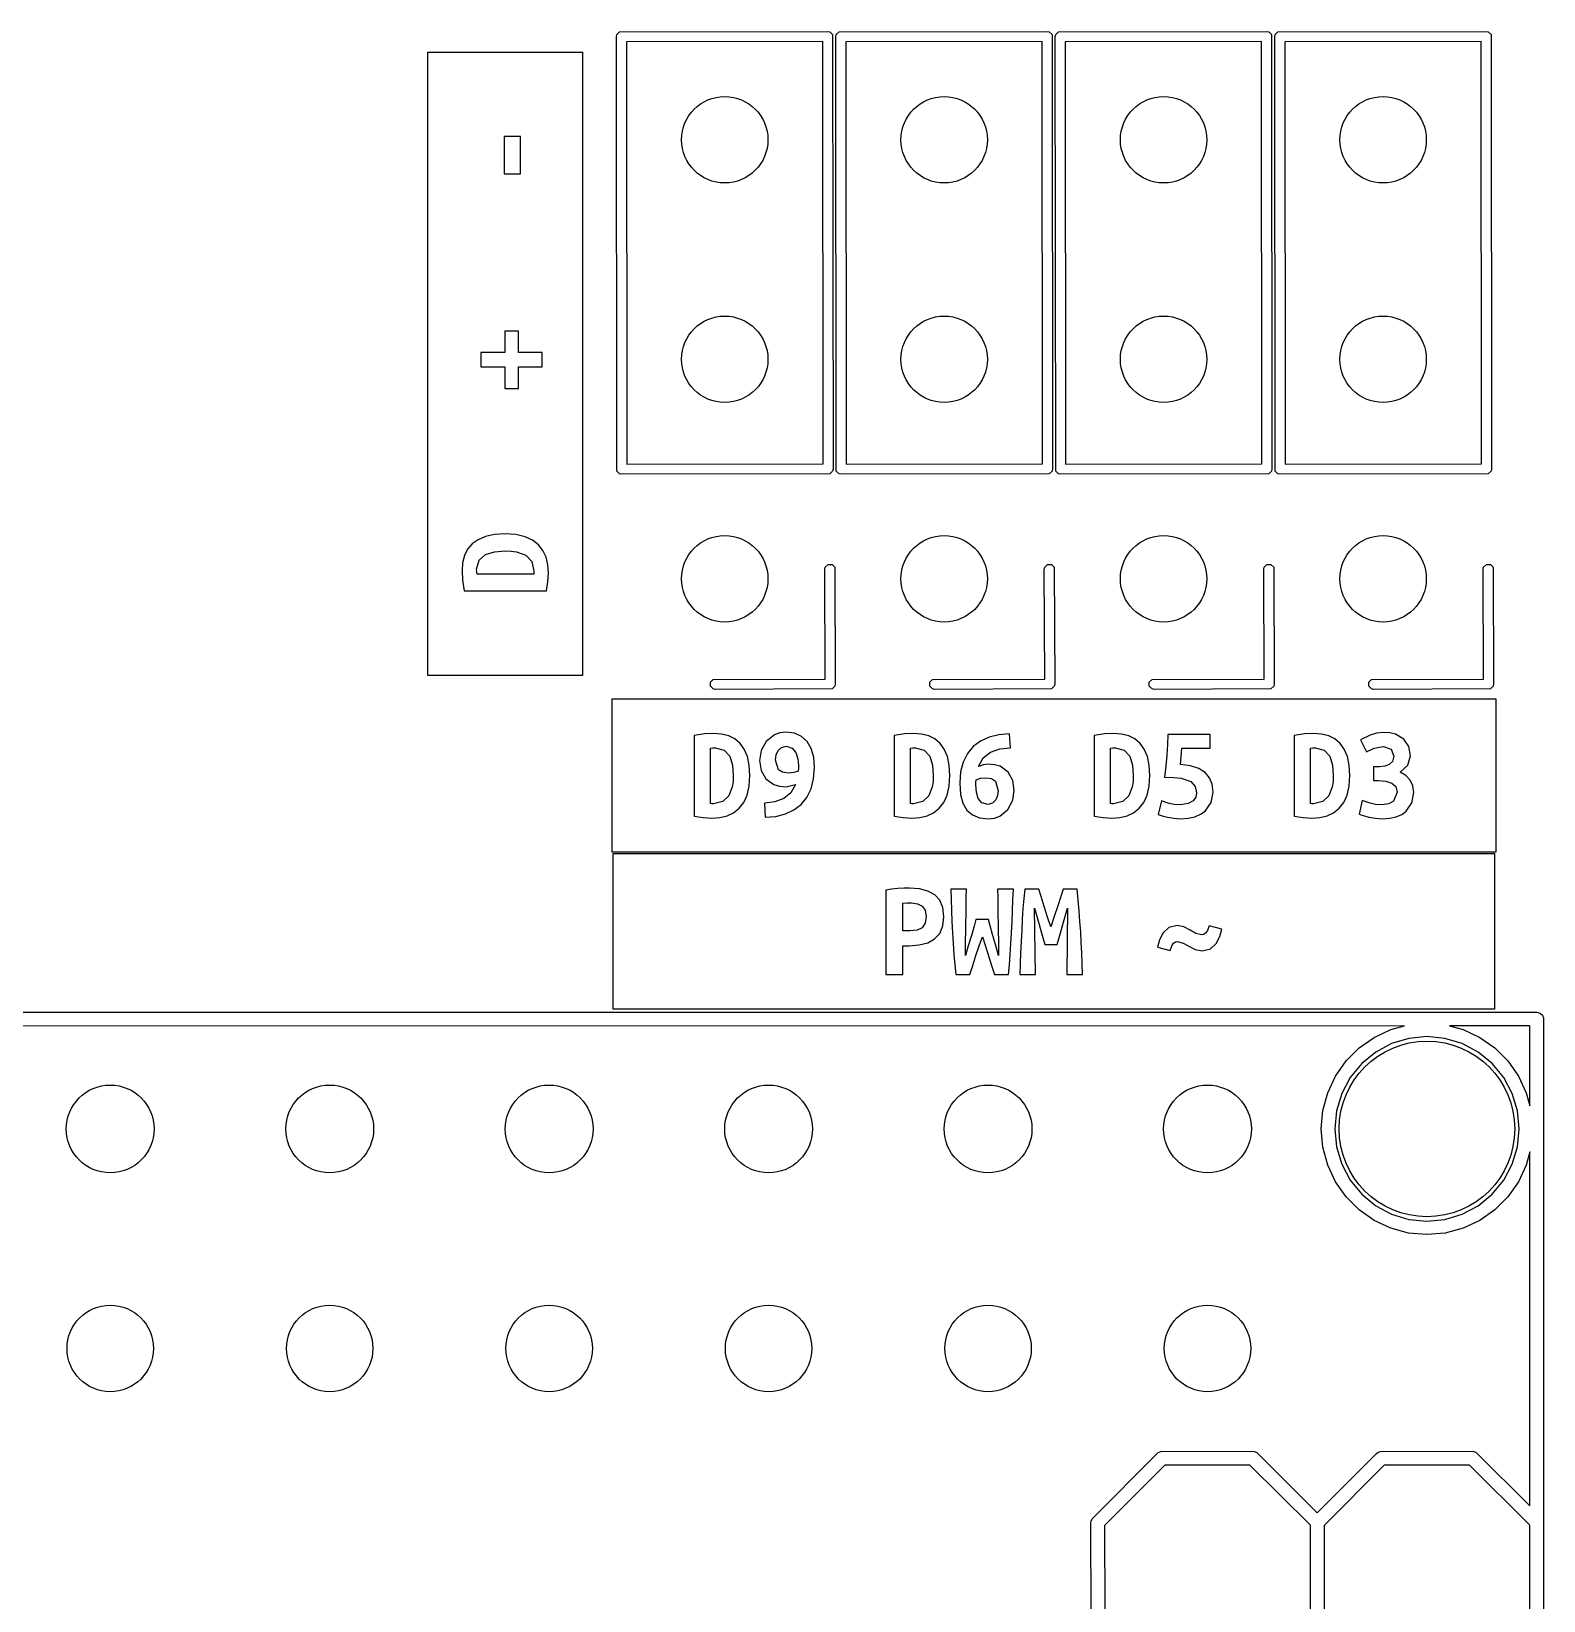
# Model space of a CAD drawing. Extents: x 48.4 to 111.7, y -108.5 to -45.7.
# Drawn here: x 82.15 to 99.65, y -63.88 to -45.72 of the extents above; entities that cross this region are included whole.
import ezdxf

# ---------------------------------------------------------------- set-up
doc = ezdxf.new("R2010")
doc.units = 0
doc.layers.add('BLACK', color=7, linetype='CONTINUOUS')

msp = doc.modelspace()

# ---------------------------------------------------------------- linework, layer by layer
at = {"layer": 'BLACK', "linetype": 'CONTINUOUS'}
for p, q in [((88.920767, -45.758239), (88.953239, -45.725767)), ((88.953239, -45.725767), (91.3638, -45.7212)), ((91.3638, -45.7212), (91.386761, -45.725767)), ((91.386761, -45.725767), (91.419233, -45.758239)), ((91.460767, -45.758239), (91.493239, -45.725767)), ((91.493239, -45.725767), (93.9038, -45.7212)), ((93.9038, -45.7212), (93.926761, -45.725767)), ((93.926761, -45.725767), (93.959233, -45.758239)), ((94.000767, -45.758239), (94.033239, -45.725767)), ((94.033239, -45.725767), (96.4438, -45.7212)), ((96.4438, -45.7212), (96.466761, -45.725767)), ((96.466761, -45.725767), (96.499233, -45.758239)), ((96.540767, -45.758239), (96.573239, -45.725767)), ((96.573239, -45.725767), (98.9838, -45.7212)), ((98.9838, -45.7212), (99.006761, -45.725767)), ((99.006761, -45.725767), (99.039233, -45.758239)), ((88.9162, -45.7812), (88.920767, -45.758239)), ((88.920767, -50.807961), (88.9162, -45.7812)), ((91.30385, -45.83679), (89.031708, -45.841094)), ((89.031708, -45.841094), (89.036149, -50.729409)), ((91.308291, -50.725105), (91.30385, -45.83679)), ((91.419233, -45.758239), (91.4238, -50.785)), ((91.4562, -45.7812), (91.460767, -45.758239)), ((91.460767, -50.807961), (91.4562, -45.7812)), ((93.84385, -45.83679), (91.571708, -45.841094)), ((91.571708, -45.841094), (91.576149, -50.729409)), ((93.848291, -50.725105), (93.84385, -45.83679)), ((93.959233, -45.758239), (93.9638, -50.785)), ((93.9962, -45.7812), (94.000767, -45.758239)), ((94.000767, -50.807961), (93.9962, -45.7812)), ((96.38385, -45.83679), (94.111708, -45.841094)), ((94.111708, -45.841094), (94.116149, -50.729409)), ((96.388291, -50.725105), (96.38385, -45.83679)), ((96.499233, -45.758239), (96.5038, -50.785)), ((96.5362, -45.7812), (96.540767, -45.758239)), ((96.540767, -50.807961), (96.5362, -45.7812)), ((98.92385, -45.83679), (96.651708, -45.841094)), ((96.651708, -45.841094), (96.656149, -50.729409)), ((98.928291, -50.725105), (98.92385, -45.83679)), ((99.039233, -45.758239), (99.0438, -50.785)), ((86.735678, -46.35571), (86.735678, -45.961388)), ((86.735678, -45.961388), (88.524322, -45.961388)), ((88.524322, -45.961388), (88.524322, -46.35571)), ((86.735678, -52.778422), (86.735678, -46.35571)), ((88.524322, -46.35571), (88.524322, -46.938517)), ((87.617382, -46.938517), (87.617382, -47.370694)), ((87.808233, -46.938517), (87.617382, -46.938517)), ((87.808233, -47.370694), (87.808233, -46.938517)), ((88.524322, -46.938517), (88.524322, -49.43694)), ((87.617382, -47.370694), (87.808233, -47.370694)), ((87.782997, -49.189306), (87.623691, -49.189306)), ((87.623691, -49.189306), (87.623691, -49.43694)), ((87.782997, -49.43694), (87.782997, -49.189306)), ((87.623691, -49.43694), (87.349243, -49.43694)), ((87.349243, -49.43694), (87.349243, -49.604132)), ((88.057445, -49.43694), (87.782997, -49.43694)), ((88.057445, -49.604132), (88.057445, -49.43694)), ((88.524322, -49.43694), (88.524322, -51.987413)), ((87.349243, -49.604132), (87.623691, -49.604132)), ((87.623691, -49.604132), (87.623691, -49.851766)), ((87.782997, -49.851766), (87.782997, -49.604132)), ((87.782997, -49.604132), (88.057445, -49.604132)), ((87.623691, -49.851766), (87.782997, -49.851766)), ((88.953239, -50.840433), (88.920767, -50.807961)), ((89.036149, -50.729409), (91.308291, -50.725105)), ((91.419233, -50.807961), (91.386761, -50.840433)), ((91.4238, -50.785), (91.419233, -50.807961)), ((91.493239, -50.840433), (91.460767, -50.807961)), ((91.576149, -50.729409), (93.848291, -50.725105)), ((93.959233, -50.807961), (93.926761, -50.840433)), ((93.9638, -50.785), (93.959233, -50.807961)), ((94.033239, -50.840433), (94.000767, -50.807961)), ((94.116149, -50.729409), (96.388291, -50.725105)), ((96.499233, -50.807961), (96.466761, -50.840433)), ((96.5038, -50.785), (96.499233, -50.807961)), ((96.573239, -50.840433), (96.540767, -50.807961)), ((96.656149, -50.729409), (98.928291, -50.725105)), ((99.039233, -50.807961), (99.006761, -50.840433)), ((99.0438, -50.785), (99.039233, -50.807961)), ((88.9762, -50.845), (88.953239, -50.840433)), ((91.386761, -50.840433), (88.9762, -50.845)), ((91.5162, -50.845), (91.493239, -50.840433)), ((93.926761, -50.840433), (91.5162, -50.845)), ((94.0562, -50.845), (94.033239, -50.840433)), ((96.466761, -50.840433), (94.0562, -50.845)), ((96.5962, -50.845), (96.573239, -50.840433)), ((99.006761, -50.840433), (96.5962, -50.845)), ((87.505591, -51.542421), (87.402082, -51.565489)), ((87.628423, -51.534732), (87.505591, -51.542421)), ((87.754014, -51.54321), (87.628423, -51.534732)), ((87.859495, -51.568643), (87.754014, -51.54321)), ((87.194866, -51.712768), (87.158391, -51.786309)), ((87.247508, -51.651451), (87.194866, -51.712768)), ((87.316514, -51.602358), (87.247508, -51.651451)), ((87.402082, -51.565489), (87.316514, -51.602358)), ((87.399716, -51.774479), (87.505394, -51.741356)), ((87.505394, -51.741356), (87.628423, -51.731892)), ((87.628423, -51.731892), (87.698021, -51.73485)), ((87.698021, -51.73485), (87.761703, -51.743722)), ((87.761703, -51.743722), (87.866593, -51.783154)), ((87.946049, -51.609061), (87.859495, -51.568643)), ((88.014858, -51.662492), (87.946049, -51.609061)), ((88.066711, -51.728146), (88.014858, -51.662492)), ((88.102397, -51.805236), (88.066711, -51.728146)), ((87.137098, -51.870102), (87.13, -51.962176)), ((87.158391, -51.786309), (87.137098, -51.870102)), ((87.29877, -51.944826), (87.326372, -51.839148)), ((87.326372, -51.839148), (87.399716, -51.774479)), ((87.866593, -51.783154), (87.935994, -51.85571)), ((87.935994, -51.85571), (87.96123, -51.966908)), ((88.123099, -51.892184), (88.102397, -51.805236)), ((88.13, -51.987413), (88.123099, -51.892184)), ((91.3292, -51.9442), (91.333767, -51.921239)), ((91.333767, -51.921239), (91.366239, -51.888767)), ((91.366239, -51.888767), (91.412161, -51.888767)), ((91.412161, -51.888767), (91.444633, -51.921239)), ((91.444633, -51.921239), (91.4492, -53.2742)), ((93.8692, -51.9442), (93.873767, -51.921239)), ((93.873767, -51.921239), (93.906239, -51.888767)), ((93.906239, -51.888767), (93.952161, -51.888767)), ((93.952161, -51.888767), (93.984633, -51.921239)), ((93.984633, -51.921239), (93.9892, -53.2742)), ((96.4092, -51.9442), (96.413767, -51.921239)), ((96.413767, -51.921239), (96.446239, -51.888767)), ((96.446239, -51.888767), (96.492161, -51.888767)), ((96.492161, -51.888767), (96.524633, -51.921239)), ((96.524633, -51.921239), (96.5292, -53.2742)), ((98.9492, -51.9442), (98.953767, -51.921239)), ((98.953767, -51.921239), (98.986239, -51.888767)), ((98.986239, -51.888767), (99.032161, -51.888767)), ((99.032161, -51.888767), (99.064633, -51.921239)), ((99.064633, -51.921239), (99.0692, -53.2742)), ((87.13, -51.962176), (87.134732, -52.071009)), ((87.134732, -52.071009), (87.153659, -52.195615)), ((87.299558, -51.973217), (87.29877, -51.944826)), ((87.303502, -52.001609), (87.299558, -51.973217)), ((87.959653, -52.001609), (87.303502, -52.001609)), ((87.96123, -51.984258), (87.959653, -52.001609)), ((87.96123, -51.966908), (87.96123, -51.984258)), ((88.106341, -52.195615), (88.124479, -52.089148)), ((88.124479, -52.089148), (88.13, -51.987413)), ((88.524322, -51.987413), (88.524322, -52.778422)), ((91.333487, -53.214388), (91.3292, -51.9442)), ((93.873487, -53.214388), (93.8692, -51.9442)), ((96.413487, -53.214388), (96.4092, -51.9442)), ((98.953487, -53.214388), (98.9492, -51.9442)), ((87.153659, -52.195615), (88.106341, -52.195615)), ((86.735678, -53.172744), (86.735678, -52.778422)), ((88.524322, -52.778422), (88.524322, -53.172744)), ((88.524322, -53.172744), (86.735678, -53.172744)), ((90.003767, -53.251239), (90.036239, -53.218767)), ((90.003767, -53.297161), (90.003767, -53.251239)), ((90.036239, -53.329633), (90.003767, -53.297161)), ((90.036239, -53.218767), (91.333487, -53.214388)), ((90.0592, -53.3342), (90.036239, -53.329633)), ((91.412161, -53.329633), (90.0592, -53.3342)), ((91.444633, -53.297161), (91.412161, -53.329633)), ((91.4492, -53.2742), (91.444633, -53.297161)), ((92.543767, -53.251239), (92.576239, -53.218767)), ((92.543767, -53.297161), (92.543767, -53.251239)), ((92.576239, -53.329633), (92.543767, -53.297161)), ((92.576239, -53.218767), (93.873487, -53.214388)), ((92.5992, -53.3342), (92.576239, -53.329633)), ((93.952161, -53.329633), (92.5992, -53.3342)), ((93.984633, -53.297161), (93.952161, -53.329633)), ((93.9892, -53.2742), (93.984633, -53.297161)), ((95.083767, -53.251239), (95.116239, -53.218767)), ((95.083767, -53.297161), (95.083767, -53.251239)), ((95.116239, -53.329633), (95.083767, -53.297161)), ((95.116239, -53.218767), (96.413487, -53.214388)), ((95.1392, -53.3342), (95.116239, -53.329633)), ((96.492161, -53.329633), (95.1392, -53.3342)), ((96.524633, -53.297161), (96.492161, -53.329633)), ((96.5292, -53.2742), (96.524633, -53.297161)), ((97.623767, -53.251239), (97.656239, -53.218767)), ((97.623767, -53.297161), (97.623767, -53.251239)), ((97.656239, -53.329633), (97.623767, -53.297161)), ((97.656239, -53.218767), (98.953487, -53.214388)), ((97.6792, -53.3342), (97.656239, -53.329633)), ((99.032161, -53.329633), (97.6792, -53.3342)), ((99.064633, -53.297161), (99.032161, -53.329633)), ((99.0692, -53.2742), (99.064633, -53.297161)), ((88.865802, -55.216402), (88.865802, -53.444798)), ((88.865802, -53.444798), (89.251605, -53.444798)), ((89.251605, -53.444798), (98.708395, -53.444798)), ((98.708395, -53.444798), (99.094198, -53.444798)), ((99.094198, -53.444798), (99.094198, -55.216402)), ((89.937562, -53.849119), (89.815648, -53.867637)), ((89.815648, -53.867637), (89.815648, -54.799736)), ((90.044043, -53.844489), (89.937562, -53.849119)), ((90.134128, -53.851433), (90.044043, -53.844489)), ((90.216111, -53.872267), (90.134128, -53.851433)), ((90.288063, -53.907953), (90.216111, -53.872267)), ((90.348056, -53.959458), (90.288063, -53.907953)), ((90.74466, -53.860693), (90.649753, -53.937853)), ((90.806775, -53.838123), (90.74466, -53.860693)), ((90.87892, -53.8306), (90.806775, -53.838123)), ((90.977514, -53.842603), (90.87892, -53.8306)), ((91.059304, -53.878611), (90.977514, -53.842603)), ((91.12429, -53.938625), (91.059304, -53.878611)), ((92.252377, -53.849119), (92.130463, -53.867637)), ((92.130463, -53.867637), (92.130463, -54.799736)), ((92.358858, -53.844489), (92.252377, -53.849119)), ((92.448943, -53.851433), (92.358858, -53.844489)), ((92.530926, -53.872267), (92.448943, -53.851433)), ((92.602878, -53.907953), (92.530926, -53.872267)), ((92.66287, -53.959458), (92.602878, -53.907953)), ((93.229228, -53.886156), (93.130463, -53.932066)), ((93.341497, -53.858378), (93.229228, -53.886156)), ((93.46534, -53.849119), (93.341497, -53.858378)), ((93.476142, -54.011156), (93.46534, -53.849119)), ((94.567191, -53.849119), (94.445278, -53.867637)), ((94.445278, -53.867637), (94.445278, -54.799736)), ((94.673673, -53.844489), (94.567191, -53.849119)), ((94.763758, -53.851433), (94.673673, -53.844489)), ((94.845741, -53.872267), (94.763758, -53.851433)), ((94.917693, -53.907953), (94.845741, -53.872267)), ((94.977685, -53.959458), (94.917693, -53.907953)), ((95.300216, -53.855291), (95.294429, -53.973154)), ((95.78787, -53.855291), (95.300216, -53.855291)), ((95.78787, -54.012699), (95.78787, -53.855291)), ((96.882006, -53.849119), (96.760093, -53.867637)), ((96.760093, -53.867637), (96.760093, -54.799736)), ((96.988488, -53.844489), (96.882006, -53.849119)), ((97.078573, -53.851433), (96.988488, -53.844489)), ((97.160556, -53.872267), (97.078573, -53.851433)), ((97.232508, -53.907953), (97.160556, -53.872267)), ((97.2925, -53.959458), (97.232508, -53.907953)), ((97.638951, -53.862236), (97.528611, -53.918563)), ((97.528611, -53.918563), (97.596512, -54.057452)), ((97.71206, -53.840824), (97.638951, -53.862236)), ((97.794043, -53.833686), (97.71206, -53.840824)), ((97.869082, -53.838702), (97.794043, -53.833686)), ((97.933704, -53.853748), (97.869082, -53.838702)), ((98.031698, -53.910075), (97.933704, -53.853748)), ((98.088796, -53.995723), (98.031698, -53.910075)), ((90.005463, -54.014242), (90.033241, -54.010384)), ((90.005463, -54.656217), (90.005463, -54.014242)), ((90.033241, -54.010384), (90.061019, -54.009612)), ((90.061019, -54.009612), (90.164414, -54.036619)), ((90.164414, -54.036619), (90.227685, -54.108378)), ((90.396088, -54.026973), (90.348056, -53.959458)), ((90.43216, -54.110693), (90.396088, -54.026973)), ((90.592654, -54.042791), (90.573364, -54.156217)), ((90.649753, -53.937853), (90.592654, -54.042791)), ((90.758549, -54.153131), (90.765494, -54.091402)), ((90.765494, -54.091402), (90.787099, -54.040477)), ((90.787099, -54.040477), (90.825679, -54.005754)), ((90.825679, -54.005754), (90.883549, -53.992637)), ((90.883549, -53.992637), (90.950679, -54.012699)), ((90.950679, -54.012699), (90.993889, -54.065168)), ((90.993889, -54.065168), (91.017037, -54.136927)), ((91.171444, -54.020072), (91.12429, -53.938625)), ((91.199736, -54.120381), (91.171444, -54.020072)), ((92.320278, -54.014242), (92.348056, -54.010384)), ((92.320278, -54.656217), (92.320278, -54.014242)), ((92.348056, -54.010384), (92.375833, -54.009612)), ((92.375833, -54.009612), (92.479228, -54.036619)), ((92.479228, -54.036619), (92.5425, -54.108378)), ((92.710903, -54.026973), (92.66287, -53.959458)), ((92.746975, -54.110693), (92.710903, -54.026973)), ((92.980193, -54.076742), (92.930617, -54.174736)), ((93.04713, -53.995723), (92.980193, -54.076742)), ((93.130463, -53.932066), (93.04713, -53.995723)), ((93.162099, -54.125353), (93.247747, -54.059767)), ((93.247747, -54.059767), (93.355772, -54.023501)), ((93.355772, -54.023501), (93.476142, -54.011156)), ((94.635093, -54.014242), (94.66287, -54.010384)), ((94.635093, -54.656217), (94.635093, -54.014242)), ((94.66287, -54.010384), (94.690648, -54.009612)), ((94.690648, -54.009612), (94.794043, -54.036619)), ((94.794043, -54.036619), (94.857315, -54.108378)), ((95.025718, -54.026973), (94.977685, -53.959458)), ((95.06179, -54.110693), (95.025718, -54.026973)), ((95.286327, -54.09526), (95.275525, -54.220839)), ((95.294429, -53.973154), (95.286327, -54.09526)), ((95.451451, -54.116094), (95.459167, -54.012699)), ((95.459167, -54.012699), (95.78787, -54.012699)), ((96.949907, -54.014242), (96.977685, -54.010384)), ((96.949907, -54.656217), (96.949907, -54.014242)), ((96.977685, -54.010384), (97.005463, -54.009612)), ((97.005463, -54.009612), (97.108858, -54.036619)), ((97.108858, -54.036619), (97.17213, -54.108378)), ((97.340532, -54.026973), (97.2925, -53.959458)), ((97.376605, -54.110693), (97.340532, -54.026973)), ((97.596512, -54.057452), (97.688333, -54.01347)), ((97.688333, -54.01347), (97.795586, -53.995723)), ((97.795586, -53.995723), (97.882778, -54.025816)), ((97.882778, -54.025816), (97.914414, -54.108378)), ((98.074907, -54.211773), (98.107315, -54.102205)), ((98.107315, -54.102205), (98.088796, -53.995723)), ((90.227685, -54.108378), (90.260093, -54.211773)), ((90.260093, -54.211773), (90.269352, -54.332143)), ((90.45473, -54.211966), (90.43216, -54.110693)), ((90.462253, -54.332143), (90.45473, -54.211966)), ((90.573364, -54.156217), (90.59034, -54.274273)), ((90.59034, -54.274273), (90.644352, -54.370723)), ((90.7925, -54.264242), (90.758549, -54.153131)), ((90.838025, -54.293177), (90.7925, -54.264242)), ((91.020895, -54.279674), (90.968426, -54.296649)), ((91.017037, -54.136927), (91.023981, -54.214859)), ((91.02321, -54.249581), (91.020895, -54.279674)), ((91.023981, -54.214859), (91.02321, -54.249581)), ((91.199136, -54.370531), (91.209167, -54.239551)), ((91.209167, -54.239551), (91.199736, -54.120381)), ((92.5425, -54.108378), (92.574907, -54.211773)), ((92.574907, -54.211773), (92.584167, -54.332143)), ((92.769545, -54.211966), (92.746975, -54.110693)), ((92.777068, -54.332143), (92.769545, -54.211966)), ((92.930617, -54.174736), (92.899946, -54.289319)), ((93.108858, -54.225662), (93.162099, -54.125353)), ((93.165957, -54.206372), (93.108858, -54.225662)), ((93.21534, -54.199427), (93.165957, -54.206372)), ((93.292307, -54.2056), (93.21534, -54.199427)), ((93.356543, -54.224119), (93.292307, -54.2056)), ((93.451451, -54.290477), (93.356543, -54.224119)), ((94.857315, -54.108378), (94.889722, -54.211773)), ((94.889722, -54.211773), (94.898981, -54.332143)), ((95.08436, -54.211966), (95.06179, -54.110693)), ((95.091883, -54.332143), (95.08436, -54.211966)), ((95.275525, -54.220839), (95.261636, -54.349119)), ((95.443735, -54.204057), (95.451451, -54.116094)), ((95.560504, -54.219832), (95.443735, -54.204057)), ((95.655669, -54.250696), (95.560504, -54.219832)), ((95.729228, -54.296649), (95.655669, -54.250696)), ((97.17213, -54.108378), (97.204537, -54.211773)), ((97.204537, -54.211773), (97.213796, -54.332143)), ((97.399174, -54.211966), (97.376605, -54.110693)), ((97.406698, -54.332143), (97.399174, -54.211966)), ((97.750833, -54.230291), (97.679846, -54.230291)), ((97.679846, -54.230291), (97.679846, -54.387699)), ((97.809475, -54.224119), (97.750833, -54.230291)), ((97.861944, -54.204057), (97.809475, -54.224119)), ((97.899753, -54.16702), (97.861944, -54.204057)), ((97.914414, -54.108378), (97.899753, -54.16702)), ((97.988488, -54.29202), (98.074907, -54.211773)), ((90.257778, -54.462544), (90.219198, -54.565168)), ((90.266458, -54.400237), (90.257778, -54.462544)), ((90.269352, -54.332143), (90.266458, -54.400237)), ((90.429074, -54.558223), (90.453958, -54.455021)), ((90.453958, -54.455021), (90.462253, -54.332143)), ((90.644352, -54.370723), (90.740031, -54.43631)), ((90.740031, -54.43631), (90.804846, -54.45425)), ((90.804846, -54.45425), (90.882006, -54.46023)), ((90.906698, -54.302822), (90.838025, -54.293177)), ((90.882006, -54.46023), (90.990031, -54.433995)), ((90.968426, -54.296649), (90.906698, -54.302822)), ((90.990031, -54.433995), (90.935633, -54.530253)), ((91.169043, -54.485693), (91.199136, -54.370531)), ((92.572593, -54.462544), (92.534012, -54.565168)), ((92.581273, -54.400237), (92.572593, -54.462544)), ((92.584167, -54.332143), (92.581273, -54.400237)), ((92.743889, -54.558223), (92.768773, -54.455021)), ((92.768773, -54.455021), (92.777068, -54.332143)), ((92.899946, -54.289319), (92.889722, -54.420106)), ((92.889722, -54.420106), (92.899067, -54.548621)), ((93.076451, -54.437081), (93.077222, -54.40776)), ((93.082623, -54.52273), (93.076451, -54.437081)), ((93.077222, -54.40776), (93.079537, -54.379983)), ((93.079537, -54.379983), (93.130463, -54.363007)), ((93.130463, -54.363007), (93.190648, -54.356835)), ((93.190648, -54.356835), (93.258935, -54.366673)), ((93.258935, -54.366673), (93.303302, -54.396186)), ((93.303302, -54.396186), (93.33571, -54.508069)), ((93.504691, -54.387699), (93.451451, -54.290477)), ((93.520895, -54.504983), (93.504691, -54.387699)), ((94.887407, -54.462544), (94.848827, -54.565168)), ((94.896088, -54.400237), (94.887407, -54.462544)), ((94.898981, -54.332143), (94.896088, -54.400237)), ((95.058704, -54.558223), (95.083588, -54.455021)), ((95.083588, -54.455021), (95.091883, -54.332143)), ((95.261636, -54.349119), (95.367731, -54.352398)), ((95.367731, -54.352398), (95.451451, -54.362236)), ((95.451451, -54.362236), (95.563333, -54.399273)), ((95.563333, -54.399273), (95.615802, -54.456372)), ((95.615802, -54.456372), (95.62892, -54.529674)), ((95.781526, -54.357349), (95.729228, -54.296649)), ((95.812905, -54.432452), (95.781526, -54.357349)), ((95.823364, -54.521958), (95.812905, -54.432452)), ((97.202222, -54.462544), (97.163642, -54.565168)), ((97.210903, -54.400237), (97.202222, -54.462544)), ((97.213796, -54.332143), (97.210903, -54.400237)), ((97.373519, -54.558223), (97.398403, -54.455021)), ((97.398403, -54.455021), (97.406698, -54.332143)), ((97.679846, -54.387699), (97.738488, -54.387699)), ((97.738488, -54.387699), (97.822978, -54.395222)), ((97.822978, -54.395222), (97.891265, -54.417791)), ((97.891265, -54.417791), (97.936404, -54.459265)), ((97.936404, -54.459265), (97.951451, -54.523501)), ((98.054267, -54.330214), (97.988488, -54.29202)), ((98.103457, -54.383069), (98.054267, -54.330214)), ((98.134128, -54.449041), (98.103457, -54.383069)), ((98.144352, -54.526588), (98.134128, -54.449041)), ((90.14821, -54.633069), (90.039414, -54.65776)), ((90.219198, -54.565168), (90.14821, -54.633069)), ((90.337253, -54.71023), (90.389529, -54.642907)), ((90.389529, -54.642907), (90.429074, -54.558223)), ((90.748904, -54.635963), (90.632006, -54.650044)), ((90.852685, -54.596804), (90.748904, -54.635963)), ((90.935633, -54.530253), (90.852685, -54.596804)), ((91.054074, -54.665477), (91.120239, -54.584265)), ((91.120239, -54.584265), (91.169043, -54.485693)), ((92.463025, -54.633069), (92.354228, -54.65776)), ((92.534012, -54.565168), (92.463025, -54.633069)), ((92.652068, -54.71023), (92.704344, -54.642907)), ((92.704344, -54.642907), (92.743889, -54.558223)), ((92.899067, -54.548621), (92.927102, -54.652274)), ((93.104228, -54.596032), (93.082623, -54.52273)), ((93.146667, -54.64773), (93.104228, -54.596032)), ((93.213796, -54.66702), (93.146667, -54.64773)), ((93.30716, -54.613007), (93.269352, -54.651588)), ((93.328765, -54.562081), (93.30716, -54.613007)), ((93.33571, -54.508069), (93.328765, -54.562081)), ((93.448364, -54.722575), (93.503148, -54.617637)), ((93.503148, -54.617637), (93.520895, -54.504983)), ((94.77784, -54.633069), (94.669043, -54.65776)), ((94.848827, -54.565168), (94.77784, -54.633069)), ((94.966883, -54.71023), (95.019159, -54.642907)), ((95.019159, -54.642907), (95.058704, -54.558223)), ((95.226142, -54.62381), (95.187562, -54.781217)), ((95.312562, -54.654674), (95.226142, -54.62381)), ((95.592654, -54.624581), (95.535556, -54.656217)), ((95.621204, -54.5806), (95.592654, -54.624581)), ((95.62892, -54.529674), (95.621204, -54.5806)), ((95.729228, -54.742637), (95.800216, -54.644643)), ((95.800216, -54.644643), (95.823364, -54.521958)), ((97.092654, -54.633069), (96.983858, -54.65776)), ((97.163642, -54.565168), (97.092654, -54.633069)), ((97.281698, -54.71023), (97.333974, -54.642907)), ((97.333974, -54.642907), (97.373519, -54.558223)), ((97.548673, -54.61918), (97.511636, -54.778131)), ((97.640494, -54.651588), (97.548673, -54.61918)), ((97.912099, -54.626896), (97.858279, -54.658146)), ((97.951451, -54.523501), (97.912099, -54.626896)), ((98.056389, -54.744952), (98.122747, -54.648501)), ((98.122747, -54.648501), (98.144352, -54.526588)), ((89.815648, -54.799736), (89.919815, -54.817483)), ((89.919815, -54.817483), (90.019352, -54.822884)), ((90.022438, -54.65776), (90.005463, -54.656217)), ((90.019352, -54.822884), (90.112523, -54.816132)), ((90.039414, -54.65776), (90.022438, -54.65776)), ((90.112523, -54.816132), (90.197593, -54.795878)), ((90.197593, -54.795878), (90.273017, -54.760963)), ((90.273017, -54.760963), (90.337253, -54.71023)), ((90.632006, -54.650044), (90.638179, -54.813625)), ((90.638179, -54.813625), (90.761829, -54.804173)), ((90.761829, -54.804173), (90.873519, -54.775816)), ((90.873519, -54.775816), (90.971512, -54.729327)), ((90.971512, -54.729327), (91.054074, -54.665477)), ((92.130463, -54.799736), (92.23463, -54.817483)), ((92.23463, -54.817483), (92.334167, -54.822884)), ((92.337253, -54.65776), (92.320278, -54.656217)), ((92.334167, -54.822884), (92.427338, -54.816132)), ((92.354228, -54.65776), (92.337253, -54.65776)), ((92.427338, -54.816132), (92.512407, -54.795878)), ((92.512407, -54.795878), (92.587832, -54.760963)), ((92.587832, -54.760963), (92.652068, -54.71023)), ((92.927102, -54.652274), (92.973827, -54.731063)), ((92.973827, -54.731063), (93.038385, -54.786361)), ((93.038385, -54.786361), (93.119918, -54.81954)), ((93.119918, -54.81954), (93.218426, -54.8306)), ((93.269352, -54.651588), (93.213796, -54.66702)), ((93.218426, -54.8306), (93.291728, -54.823077)), ((93.291728, -54.823077), (93.354228, -54.800507)), ((93.354228, -54.800507), (93.448364, -54.722575)), ((94.445278, -54.799736), (94.549444, -54.817483)), ((94.549444, -54.817483), (94.648981, -54.822884)), ((94.652068, -54.65776), (94.635093, -54.656217)), ((94.648981, -54.822884), (94.742153, -54.816132)), ((94.669043, -54.65776), (94.652068, -54.65776)), ((94.742153, -54.816132), (94.827222, -54.795878)), ((94.827222, -54.795878), (94.902647, -54.760963)), ((94.902647, -54.760963), (94.966883, -54.71023)), ((95.187562, -54.781217), (95.231543, -54.798193)), ((95.231543, -54.798193), (95.295586, -54.814396)), ((95.295586, -54.814396), (95.36966, -54.82597)), ((95.37159, -54.665091), (95.312562, -54.654674)), ((95.36966, -54.82597), (95.445278, -54.8306)), ((95.443735, -54.668563), (95.37159, -54.665091)), ((95.535556, -54.656217), (95.443735, -54.668563)), ((95.445278, -54.8306), (95.533627, -54.824813)), ((95.533627, -54.824813), (95.610401, -54.807452)), ((95.610401, -54.807452), (95.675602, -54.779674)), ((95.675602, -54.779674), (95.729228, -54.742637)), ((96.760093, -54.799736), (96.864259, -54.817483)), ((96.864259, -54.817483), (96.963796, -54.822884)), ((96.966883, -54.65776), (96.949907, -54.656217)), ((96.963796, -54.822884), (97.056968, -54.816132)), ((96.983858, -54.65776), (96.966883, -54.65776)), ((97.056968, -54.816132), (97.142037, -54.795878)), ((97.142037, -54.795878), (97.217461, -54.760963)), ((97.217461, -54.760963), (97.281698, -54.71023)), ((97.511636, -54.778131), (97.559475, -54.795106)), ((97.559475, -54.795106), (97.626605, -54.812081)), ((97.626605, -54.812081), (97.702222, -54.825199)), ((97.702415, -54.664319), (97.640494, -54.651588)), ((97.702222, -54.825199), (97.777068, -54.8306)), ((97.775525, -54.668563), (97.702415, -54.664319)), ((97.858279, -54.658146), (97.775525, -54.668563)), ((97.777068, -54.8306), (97.866188, -54.825006)), ((97.866188, -54.825006), (97.942191, -54.808223)), ((97.942191, -54.808223), (98.005463, -54.781217)), ((98.005463, -54.781217), (98.056389, -54.744952)), ((89.251605, -55.216402), (88.865802, -55.216402)), ((88.879361, -57.033361), (88.879361, -55.234639)), ((88.879361, -55.234639), (89.278722, -55.234639)), ((90.019352, -55.216402), (89.251605, -55.216402)), ((89.278722, -55.234639), (98.681278, -55.234639)), ((90.638179, -55.216402), (90.019352, -55.216402)), ((92.334167, -55.216402), (90.638179, -55.216402)), ((93.218426, -55.216402), (92.334167, -55.216402)), ((94.648981, -55.216402), (93.218426, -55.216402)), ((95.445278, -55.216402), (94.648981, -55.216402)), ((96.963796, -55.216402), (95.445278, -55.216402)), ((97.777068, -55.216402), (96.963796, -55.216402)), ((98.708395, -55.216402), (97.777068, -55.216402)), ((98.681278, -55.234639), (99.080639, -55.234639)), ((99.094198, -55.216402), (98.708395, -55.216402)), ((99.080639, -55.234639), (99.080639, -57.033361)), ((92.101406, -55.64678), (92.036709, -55.657962)), ((92.036709, -55.657962), (92.036709, -56.634)), ((92.174089, -55.639591), (92.101406, -55.64678)), ((92.245974, -55.635597), (92.174089, -55.639591)), ((92.308275, -55.634), (92.245974, -55.635597)), ((92.424533, -55.642608), (92.308275, -55.634)), ((92.521977, -55.668434), (92.424533, -55.642608)), ((92.600607, -55.711476), (92.521977, -55.668434)), ((92.658293, -55.774043), (92.600607, -55.711476)), ((92.968019, -55.645182), (92.785911, -55.645182)), ((92.785911, -55.645182), (92.789505, -55.767187)), ((92.966422, -55.741029), (92.968019, -55.645182)), ((93.51115, -55.645182), (93.329042, -55.645182)), ((93.329042, -55.645182), (93.329441, -55.741228)), ((93.506358, -55.768385), (93.51115, -55.645182)), ((93.642141, -55.645182), (93.631558, -55.753409)), ((93.80508, -55.645182), (93.642141, -55.645182)), ((93.833035, -55.731444), (93.80508, -55.645182)), ((93.868978, -55.844863), (93.833035, -55.731444)), ((94.059073, -55.729847), (94.02393, -55.839272)), ((94.087827, -55.645182), (94.059073, -55.729847)), ((94.250767, -55.645182), (94.087827, -55.645182)), ((94.261749, -55.772978), (94.250767, -55.645182)), ((92.233195, -55.809719), (92.281917, -55.805725)), ((92.233195, -56.129208), (92.233195, -55.809719)), ((92.281917, -55.805725), (92.330639, -55.804927)), ((92.330639, -55.804927), (92.401126, -55.813912)), ((92.401126, -55.813912), (92.456038, -55.840869)), ((92.456038, -55.840869), (92.491382, -55.889391)), ((92.491382, -55.889391), (92.503163, -55.963073)), ((92.692904, -55.858441), (92.658293, -55.774043)), ((92.704441, -55.964671), (92.692904, -55.858441)), ((92.789505, -55.767187), (92.793898, -55.893585)), ((92.793898, -55.893585), (92.799289, -56.02178)), ((92.963227, -55.94051), (92.964824, -55.84007)), ((92.964824, -55.84007), (92.966422, -55.741029)), ((93.329441, -55.741228), (93.330639, -55.840869)), ((93.330639, -55.840869), (93.332236, -55.941708)), ((93.496374, -56.023377), (93.501565, -55.895182)), ((93.501565, -55.895182), (93.506358, -55.768385)), ((93.622173, -55.870422), (93.613986, -55.993824)), ((93.631558, -55.753409), (93.622173, -55.870422)), ((93.765144, -56.634), (93.757157, -55.865629)), ((93.757157, -55.865629), (93.87377, -56.28416)), ((93.907316, -55.967866), (93.868978, -55.844863)), ((94.02393, -55.839272), (93.983994, -55.960677)), ((94.01754, -56.28416), (94.138946, -55.865629)), ((94.138946, -55.865629), (94.129361, -56.634)), ((94.272332, -55.897578), (94.261749, -55.772978)), ((94.281917, -56.019982), (94.272332, -55.897578)), ((92.45524, -56.091668), (92.395735, -56.119823)), ((92.491182, -56.040749), (92.45524, -56.091668)), ((92.503163, -55.963073), (92.491182, -56.040749)), ((92.657938, -56.157429), (92.692815, -56.071966)), ((92.692815, -56.071966), (92.704441, -55.964671)), ((92.799289, -56.02178), (92.805879, -56.149176)), ((92.960032, -56.139192), (92.961629, -56.04055)), ((92.961629, -56.04055), (92.963227, -55.94051)), ((93.055879, -56.073297), (93.024728, -56.181923)), ((93.078243, -55.995022), (93.055879, -56.073297)), ((93.222013, -55.995022), (93.078243, -55.995022)), ((93.241182, -56.070102), (93.222013, -55.995022)), ((93.269137, -56.169144), (93.241182, -56.070102)), ((93.332236, -55.941708), (93.333834, -56.041348)), ((93.333834, -56.041348), (93.335431, -56.139391)), ((93.490383, -56.150773), (93.496374, -56.023377)), ((93.613986, -55.993824), (93.606997, -56.12122)), ((93.944058, -56.082882), (93.907316, -55.967866)), ((93.983994, -55.960677), (93.944058, -56.082882)), ((94.289904, -56.141188), (94.281917, -56.019982)), ((95.309872, -56.09007), (95.243578, -56.151572)), ((95.405719, -56.06531), (95.309872, -56.09007)), ((95.484792, -56.082083), (95.405719, -56.06531)), ((95.557476, -56.119623), (95.484792, -56.082083)), ((95.777923, -56.068505), (95.757955, -56.124415)), ((95.923291, -56.108441), (95.777923, -56.068505)), ((92.313067, -56.129208), (92.233195, -56.129208)), ((92.395735, -56.119823), (92.313067, -56.129208)), ((92.421605, -56.291348), (92.52038, -56.26499)), ((92.52038, -56.26499), (92.599808, -56.221061)), ((92.599808, -56.221061), (92.657938, -56.157429)), ((92.805879, -56.149176), (92.813666, -56.275374)), ((92.813666, -56.275374), (92.822652, -56.399974)), ((92.957236, -56.32749), (92.958435, -56.235438)), ((92.958435, -56.235438), (92.960032, -56.139192)), ((93.024728, -56.181923), (92.989585, -56.301732)), ((93.115783, -56.301332), (93.151725, -56.1963)), ((93.151725, -56.1963), (93.186869, -56.304327)), ((93.302684, -56.285757), (93.269137, -56.169144)), ((93.335431, -56.139391), (93.337029, -56.235438)), ((93.337029, -56.235438), (93.338227, -56.32749)), ((93.475208, -56.400773), (93.483395, -56.276772)), ((93.483395, -56.276772), (93.490383, -56.150773)), ((93.600807, -56.251013), (93.595016, -56.381604)), ((93.606997, -56.12122), (93.600807, -56.251013)), ((94.296494, -56.262195), (94.289904, -56.141188)), ((94.301885, -56.384), (94.296494, -56.262195)), ((95.201246, -56.232243), (95.178882, -56.316109)), ((95.243578, -56.151572), (95.201246, -56.232243)), ((95.343419, -56.300134), (95.364185, -56.268984)), ((95.364185, -56.268984), (95.387348, -56.255406)), ((95.387348, -56.255406), (95.412109, -56.252211)), ((95.412109, -56.252211), (95.475208, -56.268984)), ((95.475208, -56.268984), (95.543099, -56.306524)), ((95.624569, -56.157163), (95.557476, -56.119623)), ((95.688466, -56.173936), (95.624569, -56.157163)), ((95.713227, -56.170741), (95.688466, -56.173936)), ((95.73639, -56.156364), (95.713227, -56.170741)), ((95.757955, -56.124415), (95.73639, -56.156364)), ((95.791502, -56.336077), (95.857796, -56.273776)), ((95.857796, -56.273776), (95.900128, -56.192307)), ((95.900128, -56.192307), (95.923291, -56.108441)), ((92.233195, -56.634), (92.233195, -56.300134)), ((92.233195, -56.300134), (92.303482, -56.300134)), ((92.303482, -56.300134), (92.421605, -56.291348)), ((92.822652, -56.399974), (92.833035, -56.520382)), ((92.989585, -56.301732), (92.956837, -56.413553)), ((92.956837, -56.413553), (92.957236, -56.32749)), ((93.041502, -56.528968), (93.078243, -56.41515)), ((93.078243, -56.41515), (93.115783, -56.301332)), ((93.186869, -56.304327), (93.222013, -56.417546)), ((93.222013, -56.417546), (93.257157, -56.529567)), ((93.338626, -56.413553), (93.302684, -56.285757)), ((93.338227, -56.32749), (93.338626, -56.413553)), ((93.465823, -56.520581), (93.475208, -56.400773)), ((93.595016, -56.381604), (93.589625, -56.510198)), ((93.87377, -56.28416), (94.01754, -56.28416)), ((94.306278, -56.507602), (94.301885, -56.384)), ((95.178882, -56.316109), (95.324249, -56.356045)), ((95.324249, -56.356045), (95.343419, -56.300134)), ((95.543099, -56.306524), (95.615783, -56.344064)), ((95.615783, -56.344064), (95.696454, -56.360837)), ((95.696454, -56.360837), (95.791502, -56.336077)), ((92.036709, -56.634), (92.233195, -56.634)), ((92.833035, -56.520382), (92.845016, -56.634)), ((92.845016, -56.634), (93.007955, -56.634)), ((93.007955, -56.634), (93.041502, -56.528968)), ((93.257157, -56.529567), (93.2923, -56.634)), ((93.2923, -56.634), (93.45524, -56.634)), ((93.45524, -56.634), (93.465823, -56.520581)), ((93.589625, -56.510198), (93.584633, -56.634)), ((93.584633, -56.634), (93.765144, -56.634)), ((94.129361, -56.634), (94.309872, -56.634)), ((94.309872, -56.634), (94.306278, -56.507602)), ((56.372393, -57.071537), (99.568, -57.07)), ((89.278722, -57.033361), (88.879361, -57.033361)), ((92.233195, -57.033361), (89.278722, -57.033361)), ((93.45524, -57.033361), (92.233195, -57.033361)), ((94.309872, -57.033361), (93.45524, -57.033361)), ((95.696454, -57.033361), (94.309872, -57.033361)), ((98.681278, -57.033361), (95.696454, -57.033361)), ((99.080639, -57.033361), (98.681278, -57.033361)), ((99.568, -57.07), (99.583607, -57.071537)), ((99.583607, -57.071537), (99.612446, -57.083482)), ((99.612446, -57.083482), (99.634518, -57.105554)), ((99.634518, -57.105554), (99.646463, -57.134393)), ((99.646463, -57.134393), (99.646998, -63.330073)), ((98.037342, -57.228518), (57.923984, -57.229945)), ((97.511871, -57.483128), (97.6865, -57.360851)), ((97.6865, -57.360851), (97.879709, -57.270756)), ((97.879709, -57.270756), (98.037342, -57.228518)), ((98.089616, -57.372381), (97.889239, -57.433165)), ((98.298, -57.351857), (98.089616, -57.372381)), ((98.506384, -57.372381), (98.298, -57.351857)), ((98.706761, -57.433165), (98.506384, -57.372381)), ((99.488006, -57.228466), (98.558587, -57.228499)), ((98.558587, -57.228499), (98.716291, -57.270756)), ((98.716291, -57.270756), (98.9095, -57.360851)), ((98.9095, -57.360851), (99.084129, -57.483128)), ((99.488086, -58.154135), (99.488006, -57.228466)), ((97.361128, -57.633871), (97.511871, -57.483128)), ((97.704572, -57.531872), (97.542709, -57.664709)), ((97.889239, -57.433165), (97.704572, -57.531872)), ((98.891428, -57.531872), (98.706761, -57.433165)), ((99.053291, -57.664709), (98.891428, -57.531872)), ((99.084129, -57.483128), (99.234872, -57.633871)), ((97.238851, -57.8085), (97.361128, -57.633871)), ((97.542709, -57.664709), (97.409872, -57.826572)), ((99.186128, -57.826572), (99.053291, -57.664709)), ((99.234872, -57.633871), (99.357149, -57.8085)), ((97.148756, -58.001709), (97.238851, -57.8085)), ((97.409872, -57.826572), (97.311165, -58.011239)), ((99.284835, -58.011239), (99.186128, -57.826572)), ((99.357149, -57.8085), (99.447244, -58.001709)), ((97.09358, -58.207628), (97.148756, -58.001709)), ((97.311165, -58.011239), (97.250381, -58.211616)), ((99.345619, -58.211616), (99.284835, -58.011239)), ((99.447244, -58.001709), (99.488086, -58.154135)), ((97.075, -58.42), (97.09358, -58.207628)), ((97.250381, -58.211616), (97.229857, -58.42)), ((99.366143, -58.42), (99.345619, -58.211616)), ((97.09358, -58.632372), (97.075, -58.42)), ((97.229857, -58.42), (97.250381, -58.628384)), ((99.345619, -58.628384), (99.366143, -58.42)), ((97.148756, -58.838291), (97.09358, -58.632372)), ((97.250381, -58.628384), (97.311165, -58.828761)), ((99.284835, -58.828761), (99.345619, -58.628384)), ((99.488132, -58.685692), (99.447244, -58.838291)), ((99.488486, -62.781689), (99.488132, -58.685692)), ((97.238851, -59.0315), (97.148756, -58.838291)), ((97.311165, -58.828761), (97.409872, -59.013428)), ((99.186128, -59.013428), (99.284835, -58.828761)), ((99.447244, -58.838291), (99.357149, -59.0315)), ((97.361128, -59.206129), (97.238851, -59.0315)), ((97.409872, -59.013428), (97.542709, -59.175291)), ((97.542709, -59.175291), (97.704572, -59.308128)), ((98.891428, -59.308128), (99.053291, -59.175291)), ((99.053291, -59.175291), (99.186128, -59.013428)), ((99.357149, -59.0315), (99.234872, -59.206129)), ((97.511871, -59.356872), (97.361128, -59.206129)), ((97.6865, -59.479149), (97.511871, -59.356872)), ((97.704572, -59.308128), (97.889239, -59.406835)), ((98.706761, -59.406835), (98.891428, -59.308128)), ((99.084129, -59.356872), (98.9095, -59.479149)), ((99.234872, -59.206129), (99.084129, -59.356872)), ((97.879709, -59.569244), (97.6865, -59.479149)), ((97.889239, -59.406835), (98.089616, -59.467619)), ((98.089616, -59.467619), (98.298, -59.488143)), ((98.298, -59.488143), (98.506384, -59.467619)), ((98.506384, -59.467619), (98.706761, -59.406835)), ((98.9095, -59.479149), (98.716291, -59.569244)), ((98.085628, -59.62442), (97.879709, -59.569244)), ((98.298, -59.643), (98.085628, -59.62442)), ((98.510372, -59.62442), (98.298, -59.643)), ((98.716291, -59.569244), (98.510372, -59.62442)), ((94.421482, -62.929503), (95.175381, -62.173431)), ((95.175381, -62.173431), (95.187503, -62.163482)), ((95.187503, -62.163482), (95.216342, -62.151536)), ((95.216342, -62.151536), (95.217037, -62.151536)), ((95.217037, -62.151536), (96.284051, -62.15)), ((96.284051, -62.15), (96.299658, -62.151537)), ((96.299658, -62.151537), (96.328497, -62.163482)), ((96.328497, -62.163482), (97.028909, -62.861881)), ((97.028909, -62.861881), (97.715381, -62.173431)), ((97.715381, -62.173431), (97.727503, -62.163482)), ((97.727503, -62.163482), (97.756342, -62.151536)), ((97.756342, -62.151536), (97.757037, -62.151536)), ((97.757037, -62.151536), (98.824051, -62.15)), ((98.824051, -62.15), (98.839658, -62.151537)), ((98.839658, -62.151537), (98.868497, -62.163482)), ((98.868497, -62.163482), (99.488486, -62.781689)), ((95.263059, -62.309955), (94.566535, -63.008488)), ((96.249511, -62.308535), (95.263059, -62.309955)), ((96.948044, -63.005059), (96.249511, -62.308535)), ((97.803059, -62.309955), (97.106535, -63.008488)), ((98.789511, -62.308535), (97.803059, -62.309955)), ((99.488044, -63.005059), (98.789511, -62.308535)), ((94.408, -62.973949), (94.409537, -62.958342)), ((94.409537, -64.041658), (94.408, -62.973949)), ((94.409537, -62.958342), (94.421482, -62.929503)), ((94.566535, -63.008488), (94.567955, -63.99494)), ((96.949464, -63.991512), (96.948044, -63.005059)), ((97.106535, -63.008488), (97.107955, -63.99494)), ((99.488535, -63.34568), (99.488044, -63.005059)), ((99.48859, -63.992388), (99.488535, -63.34568)), ((99.646998, -63.330073), (99.648, -64.026051))]:
    msp.add_line(p, q, dxfattribs=at)
at = {"layer": 'BLACK'}
for centre, radius in [((90.17, -46.975), 0.5), ((92.71, -46.975), 0.5), ((95.25, -46.975), 0.5), ((97.79, -46.975), 0.5), ((90.17, -49.515), 0.5), ((92.71, -49.515), 0.5), ((95.25, -49.515), 0.5), ((97.79, -49.515), 0.5), ((90.17, -52.055), 0.5), ((92.71, -52.055), 0.5), ((95.25, -52.055), 0.5), ((97.79, -52.055), 0.5), ((98.298, -58.42), 1.016), ((83.058, -58.42), 0.508), ((85.598, -58.42), 0.508), ((88.138, -58.42), 0.508), ((90.678, -58.42), 0.508), ((93.218, -58.42), 0.508), ((95.758, -58.42), 0.508), ((83.058, -60.96), 0.5), ((85.598, -60.96), 0.5), ((88.138, -60.96), 0.5), ((90.678, -60.96), 0.5), ((93.218, -60.96), 0.5), ((95.758, -60.96), 0.5)]:
    msp.add_circle(centre, radius, dxfattribs=at)

doc.saveas('drawing.dxf')
